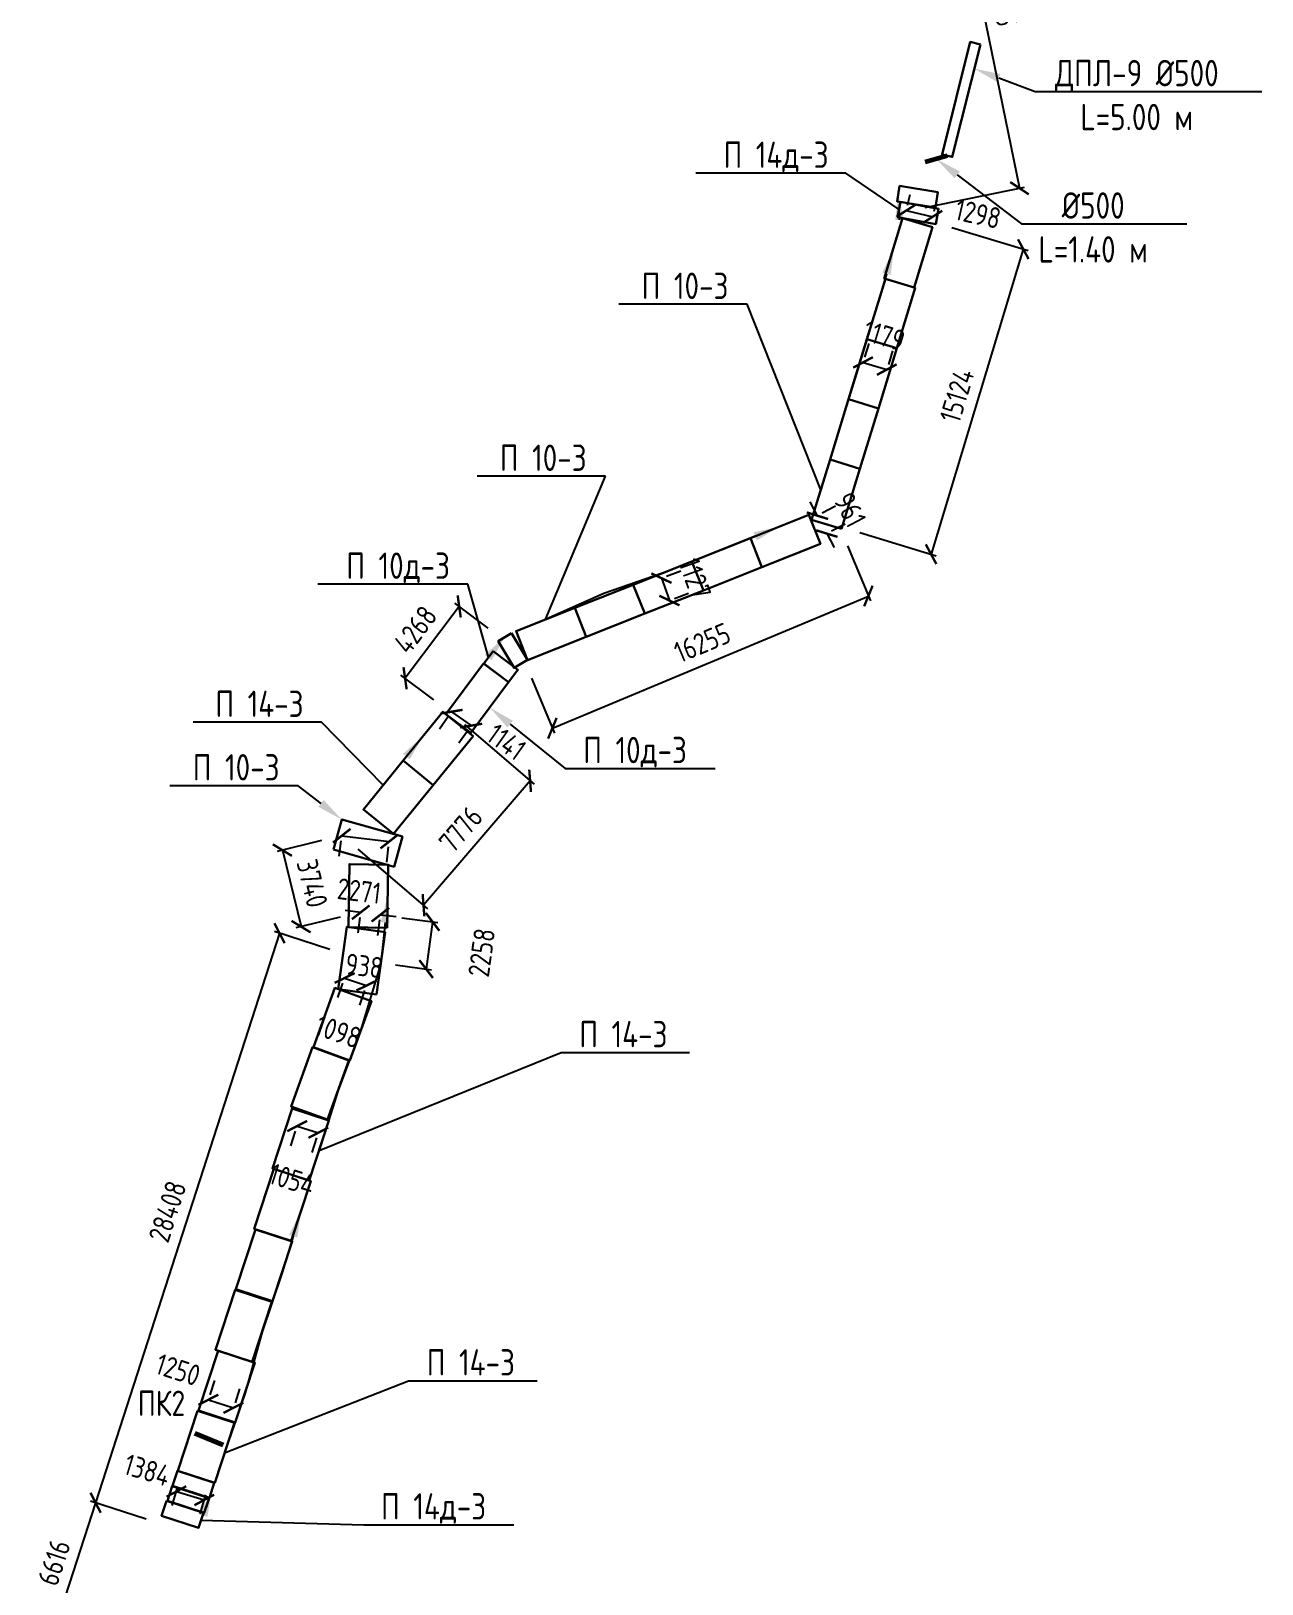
# Model space of a CAD drawing. Header units: millimetres. Extents: x 23457745 to 25202521, y 22218467 to 22861220.
# Drawn here: x 24247227 to 24305633, y 22577398 to 22651094 of the extents above; entities that cross this region are included whole.
import ezdxf
from ezdxf import colors
from ezdxf.entities.mleader import LeaderData, LeaderLine
from ezdxf.math import Vec2, Vec3

# ---------------------------------------------------------------- set-up
doc = ezdxf.new("R2010")
doc.units = ezdxf.units.MM
doc.layers.add('Выноски', color=7, linetype='Continuous')
for name, color, linetype, lineweight in [('Лотки К2', 30, 'Continuous', 30), ('Пикеты', 1, 'Continuous', 60), ('Труба К2', 7, 'Continuous', 60)]:
    doc.layers.add(name, color=color, linetype=linetype, lineweight=lineweight)
doc.styles.add('GOST 2.304', font='GOST_type.ttf')
doc.styles.get("Standard").update_dxf_attribs({"font": 'arial.ttf'})
doc.dimstyles.new('STANDARD$0', dxfattribs={"dimscale": 100, "dimtxt": 2.5, "dimasz": 1, "dimexe": 0.5, "dimexo": 2, "dimgap": 1, "dimtad": 1, "dimdec": 0, "dimzin": 0, "dimdsep": 46, "dimtxsty": 'Standard', "dimblk1": 'OBLIQUE', "dimblk2": 'OBLIQUE', "dimsah": 1, "dimcen": 2, "dimadec": 0, "dimazin": 0, "dimtfac": 1, "dimtdec": 4, "dimtofl": 0, "dimtmove": 2, "dimatfit": 3, "dimldrblk": 'OBLIQUE', "dimfxl": 1, "dimtolj": 1, "dimtzin": 0, "dimarcsym": 0})

# ---------------------------------------------------------------- blocks, each defined once
blk = doc.blocks.new('_ArchTick')
at = {"color": 0, "linetype": 'ByBlock', "const_width": 0.15}
blk.add_lwpolyline([(-0.5, -0.5), (0.5, 0.5)], dxfattribs=at)
blk = doc.blocks.new('*D19')
at = {"color": 0, "lineweight": -2, "transparency": 16777216}
for p, q in [((24288919, 22643318), (24288806, 22642815)), ((24288750, 22642571), (24290016, 22642285)), ((24290185, 22643032), (24290072, 22642529))]:
    blk.add_line(p, q, dxfattribs=at)
at = {"layer": 'Defpoints', "color": 0, "lineweight": 30, "transparency": 16777216}
for p in [(24288699, 22642343), (24289965, 22642057), (24290016, 22642285)]:
    blk.add_point(p, dxfattribs=at)
at = {"color": 0, "lineweight": -2, "transparency": 16777216, "xscale": 750.0000000000001, "yscale": 750.0000000000001, "zscale": 750.0000000000001}
for p, rotation in [((24288750, 22642571), 167.2700864180438), ((24290016, 22642285), 347.2700864180438)]:
    blk.add_blockref('_ArchTick', p, dxfattribs=dict(at, rotation=rotation))
at = {"color": 0, "transparency": 16777216, "insert": (24292161, 22642413), "char_height": 1000, "attachment_point": 5, "rotation": 347.27009, "style": 'GOST 2.304'}
blk.add_mtext('\\A1;1298', dxfattribs=at)
blk = doc.blocks.new('_Oblique')
at = {"color": 0, "linetype": 'ByBlock', "lineweight": -2}
blk.add_line((-0.5, -0.5), (0.5, 0.5), dxfattribs=at)
blk = doc.blocks.new('*D20')
at = {"color": 0, "lineweight": -2, "transparency": 16777216}
for p, q in [((24286977, 22636265), (24286778, 22635610)), ((24288105, 22635923), (24287907, 22635268)), ((24286706, 22635370), (24287834, 22635028))]:
    blk.add_line(p, q, dxfattribs=at)
at = {"layer": 'Defpoints', "color": 0, "transparency": 16777216}
for p in [(24286687, 22635308), (24287834, 22635028), (24287815, 22634966)]:
    blk.add_point(p, dxfattribs=at)
at = {"color": 0, "lineweight": -2, "transparency": 16777216, "xscale": 750.0000000000001, "yscale": 750.0000000000001, "zscale": 750.0000000000001}
for p, rotation in [((24286706, 22635370), 163.1334696628448), ((24287834, 22635028), 343.1334696628448)]:
    blk.add_blockref('_ArchTick', p, dxfattribs=dict(at, rotation=rotation))
at = {"color": 0, "transparency": 16777216, "insert": (24287705, 22636636), "char_height": 1000, "attachment_point": 5, "rotation": 343.13347, "style": 'GOST 2.304'}
blk.add_mtext('\\A1;1179', dxfattribs=at)
blk = doc.blocks.new('*D21')
at = {"color": 0, "lineweight": -2, "transparency": 16777216}
for p, q in [((24284541, 22628093), (24284190, 22628756)), ((24285404, 22628550), (24284762, 22628210)), ((24285853, 22627700), (24285211, 22627361)), ((24284990, 22627244), (24285341, 22626581))]:
    blk.add_line(p, q, dxfattribs=at)
at = {"layer": 'Defpoints', "color": 0, "transparency": 16777216}
for p in [(24284520, 22628082), (24284969, 22627232), (24284990, 22627244)]:
    blk.add_point(p, dxfattribs=at)
at = {"color": 0, "lineweight": -2, "transparency": 16777216, "xscale": 750.0000000000001, "yscale": 750.0000000000001, "zscale": 750.0000000000001}
for p, rotation in [((24284541, 22628093), 297.8898632107067), ((24284990, 22627244), 117.8898632107068)]:
    blk.add_blockref('_ArchTick', p, dxfattribs=dict(at, rotation=rotation))
at = {"color": 0, "transparency": 16777216, "insert": (24286092, 22628370), "char_height": 1000, "attachment_point": 5, "rotation": 297.88986, "style": 'GOST 2.304'}
blk.add_mtext('\\A1;961', dxfattribs=at)
blk = doc.blocks.new('*D22')
at = {"color": 0, "lineweight": -2, "transparency": 16777216}
for p, q in [((24278053, 22625458), (24277373, 22625216)), ((24277137, 22625132), (24277515, 22624070)), ((24278430, 22624396), (24277751, 22624154))]:
    blk.add_line(p, q, dxfattribs=at)
at = {"layer": 'Defpoints', "color": 0, "transparency": 16777216}
for p in [(24277110, 22625123), (24277488, 22624061), (24277515, 22624070)]:
    blk.add_point(p, dxfattribs=at)
at = {"color": 0, "lineweight": -2, "transparency": 16777216, "xscale": 750.0000000000001, "yscale": 750.0000000000001, "zscale": 750.0000000000001}
for p, rotation in [((24277137, 22625132), 109.5762477072128), ((24277515, 22624070), 289.5762477072128)]:
    blk.add_blockref('_ArchTick', p, dxfattribs=dict(at, rotation=rotation))
at = {"color": 0, "transparency": 16777216, "insert": (24278740, 22625104), "char_height": 1000, "attachment_point": 5, "rotation": 289.57625, "style": 'GOST 2.304'}
blk.add_mtext('\\A1;1127', dxfattribs=at)
blk = doc.blocks.new('*D23')
at = {"color": 0, "lineweight": -2, "transparency": 16777216}
for p, q in [((24267181, 22618793), (24268110, 22618131)), ((24266603, 22617982), (24267036, 22618589)), ((24267531, 22617320), (24267964, 22617927))]:
    blk.add_line(p, q, dxfattribs=at)
at = {"layer": 'Defpoints', "color": 0, "lineweight": 30, "transparency": 16777216}
for p in [(24267183, 22618796), (24268110, 22618131), (24268112, 22618134)]:
    blk.add_point(p, dxfattribs=at)
at = {"color": 0, "lineweight": -2, "transparency": 16777216, "xscale": 750.0000000000001, "yscale": 750.0000000000001, "zscale": 750.0000000000001}
for p, rotation in [((24267181, 22618793), 144.5166799097539), ((24268110, 22618131), 324.5166799097539)]:
    blk.add_blockref('_ArchTick', p, dxfattribs=dict(at, rotation=rotation))
at = {"color": 0, "transparency": 16777216, "insert": (24269783, 22617358), "char_height": 1000, "attachment_point": 5, "rotation": 324.51668, "style": 'GOST 2.304'}
blk.add_mtext('\\A1;1141', dxfattribs=at)
blk = doc.blocks.new('*D24')
at = {"color": 0, "lineweight": -2, "transparency": 16777216}
for p, q in [((24261970, 22612906), (24264224, 22612632)), ((24261851, 22611932), (24261939, 22612658)), ((24264105, 22611658), (24264194, 22612384))]:
    blk.add_line(p, q, dxfattribs=at)
at = {"layer": 'Defpoints', "color": 0, "transparency": 16777216}
for p in [(24261972, 22612925), (24264224, 22612632), (24264226, 22612650)]:
    blk.add_point(p, dxfattribs=at)
at = {"color": 0, "lineweight": -2, "transparency": 16777216, "xscale": 750.0000000000001, "yscale": 750.0000000000001, "zscale": 750.0000000000001}
for p, rotation in [((24261970, 22612906), 173.058284002889), ((24264224, 22612632), 353.058284002889)]:
    blk.add_blockref('_ArchTick', p, dxfattribs=dict(at, rotation=rotation))
at = {"color": 0, "transparency": 16777216, "insert": (24262794, 22610285), "char_height": 1000, "attachment_point": 5, "rotation": 353.05828, "style": 'GOST 2.304'}
blk.add_mtext('\\A1;2271', dxfattribs=at)
blk = doc.blocks.new('*D25')
at = {"color": 0, "lineweight": -2, "transparency": 16777216}
for p, q in [((24262869, 22609270), (24262125, 22609360)), ((24262750, 22608290), (24262839, 22609022)), ((24263682, 22608177), (24263771, 22608908)), ((24263801, 22609156), (24264545, 22609066))]:
    blk.add_line(p, q, dxfattribs=at)
at = {"layer": 'Defpoints', "color": 0, "transparency": 16777216}
for p in [(24262871, 22609283), (24263801, 22609156), (24263802, 22609170)]:
    blk.add_point(p, dxfattribs=at)
at = {"color": 0, "lineweight": -2, "transparency": 16777216, "xscale": 750.0000000000001, "yscale": 750.0000000000001, "zscale": 750.0000000000001}
for p, rotation in [((24262869, 22609270), 353.0582840029051), ((24263801, 22609156), 173.0582840029052)]:
    blk.add_blockref('_ArchTick', p, dxfattribs=dict(at, rotation=rotation))
at = {"color": 0, "transparency": 16777216, "insert": (24263033, 22606729), "char_height": 1000, "attachment_point": 5, "rotation": 353.05828, "style": 'GOST 2.304'}
blk.add_mtext('\\A1;938', dxfattribs=at)
blk = doc.blocks.new('*D26')
at = {"color": 0, "lineweight": -2, "transparency": 16777216}
for p, q in [((24261787, 22605230), (24262023, 22605916)), ((24262105, 22606153), (24263143, 22605795)), ((24262825, 22604873), (24263061, 22605559))]:
    blk.add_line(p, q, dxfattribs=at)
at = {"layer": 'Defpoints', "color": 0, "transparency": 16777216}
for p in [(24262112, 22606176), (24263143, 22605795), (24263150, 22605818)]:
    blk.add_point(p, dxfattribs=at)
at = {"color": 0, "lineweight": -2, "transparency": 16777216, "xscale": 750.0000000000001, "yscale": 750.0000000000001, "zscale": 750.0000000000001}
for p, rotation in [((24262105, 22606153), 161.004265954888), ((24263143, 22605795), 341.004265954888)]:
    blk.add_blockref('_ArchTick', p, dxfattribs=dict(at, rotation=rotation))
at = {"color": 0, "transparency": 16777216, "insert": (24261809, 22603608), "char_height": 1000, "attachment_point": 5, "rotation": 341.00427, "style": 'GOST 2.304'}
blk.add_mtext('\\A1;1098', dxfattribs=at)
blk = doc.blocks.new('*D27')
at = {"color": 0, "lineweight": -2, "transparency": 16777216}
for p, q in [((24259556, 22598184), (24259780, 22598892)), ((24259855, 22599130), (24260860, 22598812)), ((24260560, 22597866), (24260784, 22598574))]:
    blk.add_line(p, q, dxfattribs=at)
at = {"layer": 'Defpoints', "color": 0, "transparency": 16777216}
for p in [(24259858, 22599138), (24260860, 22598812), (24260862, 22598820)]:
    blk.add_point(p, dxfattribs=at)
at = {"color": 0, "lineweight": -2, "transparency": 16777216, "xscale": 750.0000000000001, "yscale": 750.0000000000001, "zscale": 750.0000000000001}
for p, rotation in [((24259855, 22599130), 162.4347204935371), ((24260860, 22598812), 342.4347204935371)]:
    blk.add_blockref('_ArchTick', p, dxfattribs=dict(at, rotation=rotation))
at = {"color": 0, "transparency": 16777216, "insert": (24259603, 22596587), "char_height": 1000, "attachment_point": 5, "rotation": 342.43472, "style": 'GOST 2.304'}
blk.add_mtext('\\A1;1054', dxfattribs=at)
blk = doc.blocks.new('*D28')
at = {"color": 0, "lineweight": -2, "transparency": 16777216}
for p, q in [((24255933, 22587049), (24255716, 22586377)), ((24257122, 22586665), (24256906, 22585994)), ((24255640, 22586140), (24256829, 22585756))]:
    blk.add_line(p, q, dxfattribs=at)
at = {"layer": 'Defpoints', "color": 0, "lineweight": 30, "transparency": 16777216}
for p in [(24255626, 22586097), (24256815, 22585714), (24256829, 22585756)]:
    blk.add_point(p, dxfattribs=at)
at = {"color": 0, "lineweight": -2, "transparency": 16777216, "xscale": 750.0000000000001, "yscale": 750.0000000000001, "zscale": 750.0000000000001}
for p, rotation in [((24255640, 22586140), 162.1194302826839), ((24256829, 22585756), 342.1194302826839)]:
    blk.add_blockref('_ArchTick', p, dxfattribs=dict(at, rotation=rotation))
at = {"color": 0, "transparency": 16777216, "insert": (24254201, 22587562), "char_height": 1000, "attachment_point": 5, "rotation": 342.11943, "style": 'GOST 2.304'}
blk.add_mtext('\\A1;1250', dxfattribs=at)
blk = doc.blocks.new('*D29')
at = {"color": 0, "lineweight": -2, "transparency": 16777216}
for p, q in [((24253923, 22581123), (24254195, 22582024)), ((24254123, 22581785), (24255448, 22581385)), ((24255248, 22580723), (24255520, 22581625))]:
    blk.add_line(p, q, dxfattribs=at)
at = {"layer": 'Defpoints', "color": 0, "lineweight": 30, "transparency": 16777216}
for p in [(24255448, 22581385), (24253635, 22580165), (24254960, 22579766)]:
    blk.add_point(p, dxfattribs=at)
at = {"color": 0, "lineweight": -2, "transparency": 16777216, "xscale": 750.0000000000001, "yscale": 750.0000000000001, "zscale": 750.0000000000001}
for p, rotation in [((24254123, 22581785), 163.224765476783), ((24255448, 22581385), 343.224765476783)]:
    blk.add_blockref('_ArchTick', p, dxfattribs=dict(at, rotation=rotation))
at = {"color": 0, "transparency": 16777216, "insert": (24252736, 22582799), "char_height": 1000, "attachment_point": 5, "rotation": 343.22477, "style": 'GOST 2.304'}
blk.add_mtext('\\A1;1384', dxfattribs=at)
blk = doc.blocks.new('*D49')
at = {"color": 0, "lineweight": -2, "transparency": 16777216}
for p, q in [((24286038, 22660379), (24290763, 22661346)), ((24290518, 22661295), (24294129, 22643636)), ((24289649, 22642720), (24294374, 22643686))]:
    blk.add_line(p, q, dxfattribs=at)
at = {"layer": 'Defpoints', "color": 0, "transparency": 16777216}
for p in [(24285058, 22660179), (24294129, 22643636), (24288670, 22642520)]:
    blk.add_point(p, dxfattribs=at)
at = {"color": 0, "lineweight": -2, "transparency": 16777216, "xscale": 750, "yscale": 750, "zscale": 750}
for p, rotation in [((24290518, 22661295), 101.5586170166532), ((24294129, 22643636), 281.5586170166532)]:
    blk.add_blockref('_ArchTick', p, dxfattribs=dict(at, rotation=rotation))
at = {"color": 0, "transparency": 16777216, "insert": (24293304, 22652666), "char_height": 1000, "attachment_point": 5, "rotation": 281.55862, "style": 'GOST 2.304'}
blk.add_mtext('\\A1;18025', dxfattribs=at)
blk = doc.blocks.new('*D50')
at = {"color": 0, "lineweight": -2, "transparency": 16777216}
for p, q in [((24290922, 22641768), (24294547, 22640672)), ((24294308, 22640744), (24289933, 22626267)), ((24286547, 22627290), (24290172, 22626194))]:
    blk.add_line(p, q, dxfattribs=at)
at = {"layer": 'Defpoints', "color": 0, "transparency": 16777216}
for p in [(24289965, 22642057), (24285590, 22627579), (24289933, 22626267)]:
    blk.add_point(p, dxfattribs=at)
at = {"color": 0, "lineweight": -2, "transparency": 16777216, "xscale": 750, "yscale": 750, "zscale": 750}
for p, rotation in [((24294308, 22640744), 73.1854643779823), ((24289933, 22626267), 253.1854643779823)]:
    blk.add_blockref('_ArchTick', p, dxfattribs=dict(at, rotation=rotation))
at = {"color": 0, "transparency": 16777216, "insert": (24291163, 22633795), "char_height": 1000, "attachment_point": 5, "rotation": 73.18546, "style": 'GOST 2.304'}
blk.add_mtext('\\A1;15124', dxfattribs=at)
blk = doc.blocks.new('*D51')
at = {"color": 0, "lineweight": -2, "transparency": 16777216}
for p, q in [((24285963, 22626661), (24287055, 22624052)), ((24271963, 22618008), (24286958, 22624283)), ((24270968, 22620386), (24272060, 22617777))]:
    blk.add_line(p, q, dxfattribs=at)
at = {"layer": 'Defpoints', "color": 0, "transparency": 16777216}
for p in [(24285577, 22627584), (24286958, 22624283), (24270582, 22621309)]:
    blk.add_point(p, dxfattribs=at)
at = {"color": 0, "lineweight": -2, "transparency": 16777216, "xscale": 750, "yscale": 750, "zscale": 750}
for p, rotation in [((24286958, 22624283), 22.70798403307868), ((24271963, 22618008), 202.7079840330786)]:
    blk.add_blockref('_ArchTick', p, dxfattribs=dict(at, rotation=rotation))
at = {"color": 0, "transparency": 16777216, "insert": (24279075, 22622068), "char_height": 1000, "attachment_point": 5, "rotation": 22.70798, "style": 'GOST 2.304'}
blk.add_mtext('\\A1;16255', dxfattribs=at)
blk = doc.blocks.new('*D52')
at = {"color": 0, "lineweight": -2, "transparency": 16777216}
for p, q in [((24268909, 22622759), (24267342, 22623939)), ((24267542, 22623789), (24264974, 22620379)), ((24266342, 22619350), (24264775, 22620530))]:
    blk.add_line(p, q, dxfattribs=at)
at = {"layer": 'Defpoints', "color": 0, "transparency": 16777216}
for p in [(24269708, 22622158), (24264974, 22620379), (24267141, 22618748)]:
    blk.add_point(p, dxfattribs=at)
at = {"color": 0, "lineweight": -2, "transparency": 16777216, "xscale": 750, "yscale": 750, "zscale": 750}
for p, rotation in [((24267542, 22623789), 53.02107707786844), ((24264974, 22620379), 233.0210770778684)]:
    blk.add_blockref('_ArchTick', p, dxfattribs=dict(at, rotation=rotation))
at = {"color": 0, "transparency": 16777216, "insert": (24265458, 22622686), "char_height": 1000, "attachment_point": 5, "rotation": 53.02108, "style": 'GOST 2.304'}
blk.add_mtext('\\A1;4268', dxfattribs=at)
blk = doc.blocks.new('*D53')
at = {"color": 0, "lineweight": -2, "transparency": 16777216}
for p, q in [((24267789, 22618181), (24271097, 22615349)), ((24270907, 22615512), (24265849, 22609605)), ((24262732, 22612274), (24266039, 22609442))]:
    blk.add_line(p, q, dxfattribs=at)
at = {"layer": 'Defpoints', "color": 0, "transparency": 16777216}
for p in [(24267029, 22618832), (24261972, 22612925), (24265849, 22609605)]:
    blk.add_point(p, dxfattribs=at)
at = {"color": 0, "lineweight": -2, "transparency": 16777216, "xscale": 750, "yscale": 750, "zscale": 750}
for p, rotation in [((24270907, 22615512), 49.42947965298101), ((24265849, 22609605), 229.4294796529811)]:
    blk.add_blockref('_ArchTick', p, dxfattribs=dict(at, rotation=rotation))
at = {"color": 0, "transparency": 16777216, "insert": (24267618, 22613209), "char_height": 1000, "attachment_point": 5, "rotation": 49.42948, "style": 'GOST 2.304'}
blk.add_mtext('\\A1;7776', dxfattribs=at)
blk = doc.blocks.new('*D54')
at = {"color": 0, "lineweight": -2, "transparency": 16777216}
for p, q in [((24261011, 22612679), (24258908, 22612164)), ((24259151, 22612224), (24260040, 22608591)), ((24261900, 22609045), (24259797, 22608531))]:
    blk.add_line(p, q, dxfattribs=at)
at = {"layer": 'Defpoints', "color": 0, "transparency": 16777216}
for p in [(24261982, 22612916), (24262871, 22609283), (24260040, 22608591)]:
    blk.add_point(p, dxfattribs=at)
at = {"color": 0, "lineweight": -2, "transparency": 16777216, "xscale": 750, "yscale": 750, "zscale": 750}
for p, rotation in [((24259151, 22612224), 103.747726262538), ((24260040, 22608591), 283.747726262538)]:
    blk.add_blockref('_ArchTick', p, dxfattribs=dict(at, rotation=rotation))
at = {"color": 0, "transparency": 16777216, "insert": (24260567, 22610645), "char_height": 1000, "attachment_point": 5, "rotation": 283.74773, "style": 'GOST 2.304'}
blk.add_mtext('\\A1;3740', dxfattribs=at)
blk = doc.blocks.new('*D55')
at = {"color": 0, "lineweight": -2, "transparency": 16777216}
for p, q in [((24264826, 22609016), (24266528, 22608783)), ((24266281, 22608817), (24265974, 22606579)), ((24264519, 22606779), (24266221, 22606545))]:
    blk.add_line(p, q, dxfattribs=at)
at = {"layer": 'Defpoints', "color": 0, "transparency": 16777216}
for p in [(24263835, 22609152), (24263528, 22606915), (24265974, 22606579)]:
    blk.add_point(p, dxfattribs=at)
at = {"color": 0, "lineweight": -2, "transparency": 16777216, "xscale": 750, "yscale": 750, "zscale": 750}
for p, rotation in [((24266281, 22608817), 82.18863767238543), ((24265974, 22606579), 262.1886376723854)]:
    blk.add_blockref('_ArchTick', p, dxfattribs=dict(at, rotation=rotation))
at = {"color": 0, "transparency": 16777216, "insert": (24268606, 22607358), "char_height": 1000, "attachment_point": 5, "rotation": 82.18864, "style": 'GOST 2.304'}
blk.add_mtext('\\A1;2258', dxfattribs=at)
blk = doc.blocks.new('*D56')
at = {"color": 0, "lineweight": -2, "transparency": 16777216}
for p, q in [((24259017, 22608279), (24250290, 22581245)), ((24261411, 22607507), (24258780, 22608356)), ((24252683, 22580473), (24250052, 22581322))]:
    blk.add_line(p, q, dxfattribs=at)
at = {"layer": 'Defpoints', "color": 0, "transparency": 16777216}
for p in [(24262362, 22607199), (24250290, 22581245), (24253635, 22580165)]:
    blk.add_point(p, dxfattribs=at)
at = {"color": 0, "lineweight": -2, "transparency": 16777216, "xscale": 750, "yscale": 750, "zscale": 750}
for p, rotation in [((24259017, 22608279), 72.10779726921837), ((24250290, 22581245), 252.1077972692184)]:
    blk.add_blockref('_ArchTick', p, dxfattribs=dict(at, rotation=rotation))
at = {"color": 0, "transparency": 16777216, "insert": (24253701, 22595070), "char_height": 1000, "attachment_point": 5, "rotation": 72.1078, "style": 'GOST 2.304'}
blk.add_mtext('\\A1;28408', dxfattribs=at)
blk = doc.blocks.new('*D57')
at = {"color": 0, "lineweight": -2, "transparency": 16777216}
for p, q in [((24250289, 22581250), (24248251, 22574956)), ((24252684, 22580474), (24250051, 22581327)), ((24250645, 22574180), (24248013, 22575033))]:
    blk.add_line(p, q, dxfattribs=at)
at = {"layer": 'Defpoints', "color": 0, "transparency": 16777216}
for p in [(24253635, 22580166), (24248251, 22574956), (24251597, 22573872)]:
    blk.add_point(p, dxfattribs=at)
at = {"color": 0, "lineweight": -2, "transparency": 16777216, "xscale": 750, "yscale": 750, "zscale": 750}
for p, rotation in [((24250289, 22581250), 72.05568866963142), ((24248251, 22574956), 252.0556886696314)]:
    blk.add_blockref('_ArchTick', p, dxfattribs=dict(at, rotation=rotation))
at = {"color": 0, "transparency": 16777216, "insert": (24248318, 22578411), "char_height": 1000, "attachment_point": 5, "rotation": 72.05569, "style": 'GOST 2.304'}
blk.add_mtext('\\A1;6616', dxfattribs=at)
blk = doc.blocks.new('Плита_П10-3')
at = {"lineweight": 30}
blk.add_lwpolyline([(1495, 740), (-1495, 740), (-1495, -740), (1495, -740)], close=True, dxfattribs=at)
at = {"layer": 'Defpoints', "color": 1, "lineweight": 30}
blk.add_attdef('ПЛИТА_П10-3', (-1019, -101), '', height=250, dxfattribs=at)
blk = doc.blocks.new('Плита _П14д-3')
at = {"lineweight": 30}
blk.add_lwpolyline([(370, 920), (370, -920), (-370, -920), (-370, 920)], close=True, dxfattribs=at)
at = {"layer": 'Defpoints', "color": 1, "lineweight": 30}
blk.add_attdef('ПЛИТА_П14Д-3', (-967, -159), '', height=250, dxfattribs=at)
blk = doc.blocks.new('Плита_П10д-3')
at = {"lineweight": 30}
blk.add_lwpolyline([(370, 740), (-370, 740), (-370, -740), (370, -740)], close=True, dxfattribs=at)
at = {"color": 1, "lineweight": 30}
blk.add_attdef('ПЛИТА_П10Д-3', (-1054, -76), '', height=250, dxfattribs=at)
blk = doc.blocks.new('Плита_П14-3')
at = {"lineweight": 30}
blk.add_lwpolyline([(-1495, -920), (-1495, 920), (1495, 920), (1495, -920)], close=True, dxfattribs=at)
at = {"layer": 'Defpoints', "color": 1, "lineweight": 30}
blk.add_attdef('ПЛИТА_П14-3', (-973, -102), '', height=250, dxfattribs=at)

msp = doc.modelspace()

# ---------------------------------------------------------------- linework, layer by layer
at = {"layer": 'Лотки К2'}
msp.add_lwpolyline([(24292273.93, 22650453.233), (24290939.475, 22645117.577), (24290454.415, 22645238.891), (24291788.871, 22650574.548)], close=True, dxfattribs=at)
at = {"layer": 'Пикеты', "color": 240, "lineweight": 70, "true_color": 0xed1f24}
msp.add_line((24256336.613, 22583985.53), (24254991.308, 22584530.884), dxfattribs=at)
at = {"layer": 'Труба К2'}
msp.add_line((24290696.945, 22645178.234), (24289655.427, 22644875.573), dxfattribs=at)

# ---------------------------------------------------------------- block references
at = {"color": 1, "lineweight": 30}
for name, p, rotation in [('Плита _П14д-3', (24289291.233, 22643229.186), 80.74554345428854), ('Плита _П14д-3', (24289318.536, 22642461.882), 79.57965022423926), ('Плита_П10-3', (24288852.605, 22640566.842), 253), ('Плита_П10-3', (24288034.34, 22637690.392), 253), ('Плита_П10-3', (24287160.148, 22634831.041), 253), ('Плита_П10-3', (24286285.957, 22631971.69), 253), ('Плита_П10-3', (24285411.765, 22629112.338), 253), ('Плита_П10-3', (24283023.619, 22626889.529), 201.6422591364963), ('Плита_П10-3', (24280244.4, 22625786.786), 201.6422591364963), ('Плита_П10-3', (24277465.181, 22624684.044), 201.6422591364963), ('Плита_П10-3', (24274685.962, 22623581.301), 201.6422591364963), ('Плита_П10-3', (24271906.743, 22622478.559), 201.6422591364963), ('Плита_П10д-3', (24270088.458, 22621695.224), 30.5458524884113), ('Плита_П10-3', (24268396.851, 22619433.826), 53.18051755917853), ('Плита_П10д-3', (24269517.307, 22620928.191), 52.96622583137065), ('Плита_П14-3', (24266540.537, 22617053.223), 50.90550356275271), ('Плита_П14-3', (24264655.039, 22614732.663), 50.90550356275271), ('Плита_П10-3', (24263211.134, 22612554.877), 164.2869806546469), ('Плита_П14-3', (24263230.541, 22610050.827), 89.12188726826686), ('Плита_П14-3', (24262913.616, 22606976.025), 81.92008466253522), ('Плита_П14-3', (24262000.612, 22603963.927), 70.14236082422505), ('Плита_П14-3', (24260936.857, 22601151.347), 70.14236082422505), ('Плита_П14-3', (24260017.509, 22598254.386), 71.82045805315896), ('Плита_П14-3', (24259154.516, 22595382.775), 71.82045805315896), ('Плита_П14-3', (24258283.375, 22592519.023), 71.82045805315896), ('Плита_П14-3', (24257315.788, 22589647.37), 71.82045805315896), ('Плита_П14-3', (24256510.635, 22586760.418), 71.82045805315896), ('Плита_П14-3', (24255536.23, 22583904.872), 71.82045805315896), ('Плита _П14д-3', (24254932.037, 22582125.262), 72), ('Плита _П14д-3', (24254685.63, 22581403.722), 72), ('Плита _П14д-3', (24254413.254, 22580703.797), 72)]:
    msp.add_blockref(name, p, dxfattribs=dict(at, rotation=rotation))

# ---------------------------------------------------------------- texts
at = {"layer": 'Пикеты', "style": 'GOST 2.304'}
msp.add_text('ПК2', height=1200, dxfattribs=at).set_placement((24252287.245, 22585373.115, -228747))

# ---------------------------------------------------------------- dimensions: what is measured, and where the dimension line sits
for p1, p2, distance, override, picture, middle in [((24285057.937, 22660178.881), (24288669.556, 22642519.699), 5572.704, {"dimscale": 500, "dimtxt": 2, "dimasz": 1.5, "dimtxsty": 'GOST 2.304', "dimblk1": 'ArchTick', "dimblk2": 'ArchTick', "dimatfit": 2}, '*D49', (24293303.858, 22652666.408)), ((24289964.937, 22642056.881), (24285589.848, 22627579.161), 4537.033, {"dimscale": 500, "dimtxt": 2, "dimasz": 1.5, "dimtxsty": 'GOST 2.304', "dimblk1": 'ArchTick', "dimblk2": 'ArchTick', "dimatfit": 2}, '*D50', (24291162.519, 22633795.054)), ((24286686.712, 22635307.949), (24287815.043, 22634965.855), 65.257, {"dimscale": 500, "dimtxt": 2, "dimasz": 1.5, "dimtxsty": 'GOST 2.304', "dimblk1": 'ArchTick', "dimblk2": 'ArchTick'}, '*D20', (24287705.233, 22636635.511)), ((24284519.937, 22628081.881), (24284969.477, 22627232.484), 23.698, {"dimscale": 500, "dimtxt": 2, "dimasz": 1.5, "dimtxsty": 'GOST 2.304', "dimblk1": 'ArchTick', "dimblk2": 'ArchTick'}, '*D21', (24286092.372, 22628370.429)), ((24270581.937, 22621308.881), (24285576.937, 22627583.881), -3578.486, {"dimscale": 500, "dimtxt": 2, "dimasz": 1.5, "dimtxsty": 'GOST 2.304', "dimblk1": 'ArchTick', "dimblk2": 'ArchTick', "dimatfit": 2}, '*D51', (24279074.546, 22622068.428)), ((24277110.358, 22625122.706), (24277488.078, 22624060.551), 28.731, {"dimscale": 500, "dimtxt": 2, "dimasz": 1.5, "dimtxsty": 'GOST 2.304', "dimblk1": 'ArchTick', "dimblk2": 'ArchTick'}, '*D22', (24278740.257, 22625104.086)), ((24269707.886, 22622157.687), (24267140.533, 22618748.085), -2711.753, {"dimscale": 500, "dimtxt": 2, "dimasz": 1.5, "dimtxsty": 'GOST 2.304', "dimblk1": 'ArchTick', "dimblk2": 'ArchTick', "dimatfit": 2}, '*D52', (24265458.479, 22622686.014)), ((24267029.449, 22618831.728), (24261971.937, 22612924.88), 5104.509, {"dimscale": 500, "dimtxt": 2, "dimasz": 1.5, "dimtxsty": 'GOST 2.304', "dimblk1": 'ArchTick', "dimblk2": 'ArchTick', "dimatfit": 2}, '*D53', (24267617.96, 22613209.265)), ((24261982.099, 22612916.18), (24262870.945, 22609283.141), -2914.272, {"dimscale": 500, "dimtxt": 2, "dimasz": 1.5, "dimtxsty": 'GOST 2.304', "dimblk1": 'ArchTick', "dimblk2": 'ArchTick', "dimatfit": 2}, '*D54', (24260567.438, 22610644.823)), ((24261971.937, 22612924.88), (24264226.249, 22612650.413), -18.548, {"dimscale": 500, "dimtxt": 2, "dimasz": 1.5, "dimtxsty": 'GOST 2.304', "dimblk1": 'ArchTick', "dimblk2": 'ArchTick'}, '*D24', (24262794.443, 22610285.432)), ((24262870.945, 22609283.141), (24263802.468, 22609169.726), -13.528, {"dimscale": 500, "dimtxt": 2, "dimasz": 1.5, "dimtxsty": 'GOST 2.304', "dimblk1": 'ArchTick', "dimblk2": 'ArchTick'}, '*D25', (24263032.664, 22606729.202)), ((24263834.856, 22609152.154), (24263527.936, 22606914.882), 2468.785, {"dimscale": 500, "dimtxt": 2, "dimasz": 1.5, "dimtxsty": 'GOST 2.304', "dimblk1": 'ArchTick', "dimblk2": 'ArchTick', "dimatfit": 2}, '*D55', (24268606.2, 22607357.909)), ((24262362.352, 22607199.371), (24253634.692, 22580165.44), -3514.902, {"dimscale": 500, "dimtxt": 2, "dimasz": 1.5, "dimtxsty": 'GOST 2.304', "dimblk1": 'ArchTick', "dimblk2": 'ArchTick', "dimatfit": 2}, '*D56', (24253701.297, 22595069.726)), ((24262112.482, 22606175.627), (24263150.449, 22605818.313), -24.156, {"dimscale": 500, "dimtxt": 2, "dimasz": 1.5, "dimtxsty": 'GOST 2.304', "dimblk1": 'ArchTick', "dimblk2": 'ArchTick'}, '*D26', (24261809.16, 22603608.245)), ((24259857.803, 22599137.743), (24260862.212, 22598819.796), -8.105, {"dimscale": 500, "dimtxt": 2, "dimasz": 1.5, "dimtxsty": 'GOST 2.304', "dimblk1": 'ArchTick', "dimblk2": 'ArchTick'}, '*D27', (24259602.757, 22596586.586)), ((24253634.87, 22580165.963), (24251596.676, 22573872.241), -3517.209, {"dimscale": 500, "dimtxt": 2, "dimasz": 1.5, "dimtxsty": 'GOST 2.304', "dimblk1": 'ArchTick', "dimblk2": 'ArchTick', "dimatfit": 2}, '*D57', (24248317.617, 22578411.04))]:
    dim = msp.add_aligned_dim(p1=p1, p2=p2, distance=distance, dimstyle='STANDARD$0', override=override)
    dim.commit()
    dim.dimension.update_dxf_attribs({"geometry": picture, "text_midpoint": middle})
for base, p1, p2, angle, picture, middle in [((24290016.417, 22642284.759), (24288698.938, 22642342.881), (24289964.937, 22642056.881), 347.27008642, '*D19', (24292160.814, 22642413.268)), ((24268109.579, 22618130.572), (24267183.119, 22618795.992), (24268111.938, 22618133.88), 324.51667991, '*D23', (24269782.889, 22617358.423)), ((24256828.976, 22585755.852), (24255626.044, 22586097.317), (24256815.353, 22585713.626), 342.11943028, '*D28', (24254201.067, 22587562.027)), ((24255447.811, 22581385.452), (24253634.692, 22580165.44), (24254959.644, 22579766.038), 343.22476548, '*D29', (24252736.26, 22582799.21))]:
    dim = msp.add_linear_dim(base=base, p1=p1, p2=p2, angle=angle, dimstyle='STANDARD$0', override={"dimscale": 500, "dimtxt": 2, "dimasz": 1.5, "dimtxsty": 'GOST 2.304', "dimblk1": 'ArchTick', "dimblk2": 'ArchTick'})
    dim.commit()
    dim.dimension.update_dxf_attribs({"geometry": picture, "text_midpoint": middle, "dimtype": 161})

# ---------------------------------------------------------------- leaders
at = {"layer": 'Выноски', "color": 0, "lineweight": -2}
ml = msp.add_multileader_mtext('Standard', dxfattribs=at)
ml.set_content('{\\C0;ДПЛ-9 %%C500\\PL=5.00 м}', color=5, style='GOST 2.304')
ml.set_leader_properties(lineweight=-3)
ml.build(insert=Vec2(0, 0))
ml.multileader.update_dxf_attribs({"text_left_attachment_type": 6, "text_right_attachment_type": 6, "dogleg_length": 1, "arrow_head_size": 1250, "scale": 500})
ctx = ml.context
ctx.base_point, ctx.scale, ctx.char_height, ctx.arrow_head_size, ctx.landing_gap_size, ctx.plane_origin = Vec3(24294967.206, 22648223.063), 500, 1250, 1250, 900, Vec3(24293730.007, 22624498.683)
ctx.left_attachment, ctx.right_attachment, ctx.text_align_type = 6, 6, 1
notes = []
notes.append((ctx, [(0, (1, 1, 0), (24294867.358, 22648223.063), (1, 0), 99.848, [(1, [(24291976.246, 22649309.875)], 0, [])])]))
ctx.mtext.insert, ctx.mtext.alignment, ctx.mtext.flow_direction = Vec3(24299695.834, 22649723.063), 2, 5
ml = msp.add_multileader_mtext('Standard', dxfattribs=at)
ml.set_content('{\\C0;П 14д-3}', color=5, style='GOST 2.304')
ml.set_leader_properties(lineweight=-3)
ml.build(insert=Vec2(0, 0))
ml.multileader.update_dxf_attribs({"text_left_attachment_type": 6, "text_right_attachment_type": 6, "dogleg_length": 1, "arrow_head_size": 1250, "scale": 500})
ctx = ml.context
ctx.base_point, ctx.scale, ctx.char_height, ctx.arrow_head_size, ctx.landing_gap_size, ctx.plane_origin = Vec3(24279368.128, 22644348.927), 500, 1250, 1250, 900, Vec3(24278824.523, 22620901.802)
ctx.left_attachment, ctx.right_attachment, ctx.text_align_type = 6, 6, 1
notes.append((ctx, [(1, (1, 1, 0), (24285886.454, 22644348.927), (-1, 0), 99.848, [(2, [(24288383.208, 22643377.14), (24288413.71, 22642628.281)], 0, [])])]))
ctx.mtext.insert, ctx.mtext.alignment, ctx.mtext.flow_direction = Vec3(24282577.367, 22645848.927), 2, 5
ml = msp.add_multileader_mtext('Standard', dxfattribs=at)
ml.set_content('{\\C0;%%C500\\PL=1.40 м}', color=5, style='GOST 2.304')
ml.set_leader_properties(lineweight=-3)
ml.build(insert=Vec2(0, 0))
ml.multileader.update_dxf_attribs({"text_left_attachment_type": 6, "text_right_attachment_type": 6, "dogleg_length": 1, "arrow_head_size": 1250, "scale": 500})
ctx = ml.context
ctx.base_point, ctx.scale, ctx.char_height, ctx.arrow_head_size, ctx.landing_gap_size, ctx.plane_origin = Vec3(24294328, 22641940.51), 500, 1250, 1250, 900, Vec3(24291929.947, 22620215.711)
ctx.left_attachment, ctx.right_attachment, ctx.text_align_type = 6, 6, 1
notes.append((ctx, [(0, (1, 1, 0), (24294228.153, 22641940.51), (1, 0), 99.848, [(1, [(24290176.186, 22645026.903)], 0, [])])]))
ctx.mtext.insert, ctx.mtext.alignment, ctx.mtext.flow_direction = Vec3(24297626.589, 22643440.51), 2, 5
ml = msp.add_multileader_mtext('Standard', dxfattribs=at)
ml.set_content('{\\C0;П 10-3}', color=5, style='GOST 2.304')
ml.set_leader_properties(lineweight=-3)
ml.build(insert=Vec2(0, 0))
ml.multileader.update_dxf_attribs({"text_left_attachment_type": 6, "text_right_attachment_type": 6, "dogleg_length": 1, "arrow_head_size": 1250, "scale": 500})
ctx = ml.context
ctx.base_point, ctx.scale, ctx.char_height, ctx.arrow_head_size, ctx.landing_gap_size, ctx.plane_origin = Vec3(24275405.679, 22638127.129), 500, 1250, 1250, 900, Vec3(24278610.927, 22618302.871)
ctx.left_attachment, ctx.right_attachment, ctx.text_align_type = 6, 6, 1
notes.append((ctx, [(1, (1, 1, 0), (24281209.208, 22638127.129), (-1, 0), 99.848, [(4, [(24288169.611, 22640778.209), (24287326.674, 22637906.747), (24286452.483, 22635047.396), (24285578.291, 22632188.045), (24284704.1, 22629328.693)], 0, [])])]))
ctx.mtext.insert, ctx.mtext.alignment, ctx.mtext.flow_direction = Vec3(24278257.52, 22639627.129), 2, 5
ml = msp.add_multileader_mtext('Standard', dxfattribs=at)
ml.set_content('{\\C0;П 10-3}', color=5, style='GOST 2.304')
ml.set_leader_properties(lineweight=-3)
ml.build(insert=Vec2(0, 0))
ml.multileader.update_dxf_attribs({"text_left_attachment_type": 6, "text_right_attachment_type": 6, "dogleg_length": 1, "arrow_head_size": 1250, "scale": 500})
ctx = ml.context
ctx.base_point, ctx.scale, ctx.char_height, ctx.arrow_head_size, ctx.landing_gap_size, ctx.plane_origin = Vec3(24268676.961, 22629967.797), 500, 1250, 1250, 900, Vec3(24272798.274, 22606894.837)
ctx.left_attachment, ctx.right_attachment, ctx.text_align_type = 6, 6, 1
notes.append((ctx, [(1, (1, 1, 0), (24274480.49, 22629967.797), (-1, 0), 99.848, [(4, [(24282750.7, 22627577.362), (24279971.48, 22626474.62), (24277192.261, 22625371.877), (24274411.937, 22624402.881), (24271633.823, 22623166.392)], 0, [])])]))
ctx.mtext.insert, ctx.mtext.alignment, ctx.mtext.flow_direction = Vec3(24271528.802, 22631467.797), 2, 5
ml = msp.add_multileader_mtext('Standard', dxfattribs=at)
ml.set_content('{\\C0;П 10д-3}', color=5, style='GOST 2.304')
ml.set_leader_properties(lineweight=-3)
ml.build(insert=Vec2(0, 0))
ml.multileader.update_dxf_attribs({"text_left_attachment_type": 6, "text_right_attachment_type": 6, "dogleg_length": 1, "arrow_head_size": 1250, "scale": 500})
ctx = ml.context
ctx.base_point, ctx.scale, ctx.char_height, ctx.arrow_head_size, ctx.landing_gap_size, ctx.plane_origin = Vec3(24261433.3, 22624846.427), 500, 1250, 1250, 900, Vec3(24261562.252, 22601716.309)
ctx.left_attachment, ctx.right_attachment, ctx.text_align_type = 6, 6, 1
notes.append((ctx, [(1, (1, 1, 0), (24267951.625, 22624846.427), (-1, 0), 99.848, [(0, [(24269712.37, 22622332.529), (24268926.58, 22621373.882)], 0, [])])]))
ctx.mtext.insert, ctx.mtext.alignment, ctx.mtext.flow_direction = Vec3(24264642.538, 22626346.427), 2, 5
ml = msp.add_multileader_mtext('Standard', dxfattribs=at)
ml.set_content('{\\C0;П 14-3}', color=5, style='GOST 2.304')
ml.set_leader_properties(lineweight=-3)
ml.build(insert=Vec2(0, 0))
ml.multileader.update_dxf_attribs({"text_left_attachment_type": 6, "text_right_attachment_type": 6, "dogleg_length": 1, "arrow_head_size": 1250, "scale": 500})
ctx = ml.context
ctx.base_point, ctx.scale, ctx.char_height, ctx.arrow_head_size, ctx.landing_gap_size, ctx.plane_origin = Vec3(24255212.289, 22618290.24, -110215), 500, 1250, 1250, 900, Vec3(24254249.469, 22595080.626, -110215)
ctx.left_attachment, ctx.right_attachment, ctx.text_align_type = 6, 6, 1
notes.append((ctx, [(1, (1, 1, 0), (24261015.817, 22618290.24, -110215), (-1, 0), 99.848, [(1, [(24265826.519, 22617633.376, -110215), (24263941.021, 22615312.816, -110215)], 0, [])])]))
ctx.mtext.insert, ctx.mtext.alignment, ctx.mtext.flow_direction = Vec3(24258064.129, 22619790.24, -110215), 2, 5
ml = msp.add_multileader_mtext('Standard', dxfattribs=at)
ml.set_content('{\\C0;П 10д-3}', color=5, style='GOST 2.304')
ml.set_leader_properties(lineweight=-3)
ml.build(insert=Vec2(0, 0))
ml.multileader.update_dxf_attribs({"text_left_attachment_type": 6, "text_right_attachment_type": 6, "dogleg_length": 1, "arrow_head_size": 1250, "scale": 500})
ctx = ml.context
ctx.base_point, ctx.scale, ctx.char_height, ctx.arrow_head_size, ctx.landing_gap_size, ctx.plane_origin = Vec3(24272677.097, 22616098.261, -110215), 500, 1250, 1250, 900, Vec3(24271714.278, 22592888.647, -110215)
ctx.left_attachment, ctx.right_attachment, ctx.text_align_type = 6, 6, 1
notes.append((ctx, [(0, (1, 1, 0), (24272577.25, 22616098.261, -110215), (1, 0), 99.848, [(0, [(24268989.242, 22618990.347, -110215)], 0, [])])]))
ctx.mtext.insert, ctx.mtext.alignment, ctx.mtext.flow_direction = Vec3(24275886.336, 22617598.261, -110215), 2, 5
ml = msp.add_multileader_mtext('Standard', dxfattribs=at)
ml.set_content('{\\C0;П 10-3}', color=5, style='GOST 2.304')
ml.set_leader_properties(lineweight=-3)
ml.build(insert=Vec2(0, 0))
ml.multileader.update_dxf_attribs({"text_left_attachment_type": 6, "text_right_attachment_type": 6, "dogleg_length": 1, "arrow_head_size": 1250, "scale": 500})
ctx = ml.context
ctx.base_point, ctx.scale, ctx.char_height, ctx.arrow_head_size, ctx.landing_gap_size, ctx.plane_origin = Vec3(24254105.503, 22615279.547, -110215), 500, 1250, 1250, 900, Vec3(24252427.887, 22592069.933, -110215)
ctx.left_attachment, ctx.right_attachment, ctx.text_align_type = 6, 6, 1
notes.append((ctx, [(1, (1, 1, 0), (24259909.032, 22615279.547, -110215), (-1, 0), 99.848, [(0, [(24261972.408, 22613672.098, -110215)], 0, [])])]))
ctx.mtext.insert, ctx.mtext.alignment, ctx.mtext.flow_direction = Vec3(24256957.344, 22616779.547, -110215), 2, 5
ml = msp.add_multileader_mtext('Standard', dxfattribs=at)
ml.set_content('{\\C0;П 14-3}', color=5, style='GOST 2.304')
ml.set_leader_properties(lineweight=-3)
ml.build(insert=Vec2(0, 0))
ml.multileader.update_dxf_attribs({"text_left_attachment_type": 6, "text_right_attachment_type": 6, "dogleg_length": 1, "arrow_head_size": 1250, "scale": 500})
ctx = ml.context
ctx.base_point, ctx.scale, ctx.char_height, ctx.arrow_head_size, ctx.landing_gap_size, ctx.plane_origin = Vec3(24272480.488, 22602613.816), 500, 1250, 1250, 900, Vec3(24264870.355, 22586675.984)
ctx.left_attachment, ctx.right_attachment, ctx.text_align_type = 6, 6, 1
notes.append((ctx, [(0, (1, 1, 0), (24272380.64, 22602613.816), (1, 0), 99.848, [(4, [(24264150.433, 22610036.728), (24263824.483, 22606846.715), (24262865.908, 22603651.418), (24261802.153, 22600838.837), (24260891.586, 22597967.35)], 0, [])])]))
ctx.mtext.insert, ctx.mtext.alignment, ctx.mtext.flow_direction = Vec3(24275332.329, 22604113.816), 2, 5
ml = msp.add_multileader_mtext('Standard', dxfattribs=at)
ml.set_content('{\\C0;П 14-3}', color=5, style='GOST 2.304')
ml.set_leader_properties(lineweight=-3)
ml.build(insert=Vec2(0, 0))
ml.multileader.update_dxf_attribs({"text_left_attachment_type": 6, "text_right_attachment_type": 6, "dogleg_length": 1, "arrow_head_size": 1250, "scale": 500})
ctx = ml.context
ctx.base_point, ctx.scale, ctx.char_height, ctx.arrow_head_size, ctx.landing_gap_size, ctx.plane_origin = Vec3(24265242.726, 22587039.137), 500, 1250, 1250, 900, Vec3(24262628.275, 22568131.398)
ctx.left_attachment, ctx.right_attachment, ctx.text_align_type = 6, 6, 1
notes.append((ctx, [(0, (1, 1, 0), (24265142.878, 22587039.137), (1, 0), 99.848, [(4, [(24260028.593, 22595095.739), (24259157.452, 22592231.987), (24258189.865, 22589360.334), (24257384.712, 22586473.382), (24256410.307, 22583617.836)], 0, [])])]))
ctx.mtext.insert, ctx.mtext.alignment, ctx.mtext.flow_direction = Vec3(24268094.566, 22588539.137), 2, 5
ml = msp.add_multileader_mtext('Standard', dxfattribs=at)
ml.set_content('{\\C0;П 14д-3}', color=5, style='GOST 2.304')
ml.set_leader_properties(lineweight=-3)
ml.build(insert=Vec2(0, 0))
ml.multileader.update_dxf_attribs({"text_left_attachment_type": 6, "text_right_attachment_type": 6, "dogleg_length": 1, "arrow_head_size": 1250, "scale": 500})
ctx = ml.context
ctx.base_point, ctx.scale, ctx.char_height, ctx.arrow_head_size, ctx.landing_gap_size, ctx.plane_origin = Vec3(24263117.908, 22580205.698, -110215), 500, 1250, 1250, 900, Vec3(24242064.912, 22559078.166, -110215)
ctx.left_attachment, ctx.right_attachment, ctx.text_align_type = 6, 6, 1
notes.append((ctx, [(0, (1, 1, 0), (24263018.061, 22580205.698, -110215), (1, 0), 99.848, [(2, [(24255802.982, 22581828.574, -110215), (24255560.602, 22581119.426, -110215), (24255288.226, 22580419.501, -110215)], 0, [])])]))
ctx.mtext.insert, ctx.mtext.alignment, ctx.mtext.flow_direction = Vec3(24266327.147, 22581705.698, -110215), 2, 5
for ctx, leaders in notes:
    for number, flags, end, landing, length, lines in leaders:
        leader = LeaderData()
        leader.index, (leader.has_last_leader_line, leader.has_dogleg_vector, leader.attachment_direction) = number, flags
        leader.last_leader_point, leader.dogleg_vector, leader.dogleg_length = Vec3(end), Vec3(landing), length
        for number, points, colour, breaks in lines:
            line = LeaderLine()
            line.index, line.vertices, line.color, line.breaks = number, Vec3.list(points), colors.encode_raw_color(colour), breaks
            leader.lines.append(line)
        ctx.leaders.append(leader)

doc.saveas('drawing.dxf')
